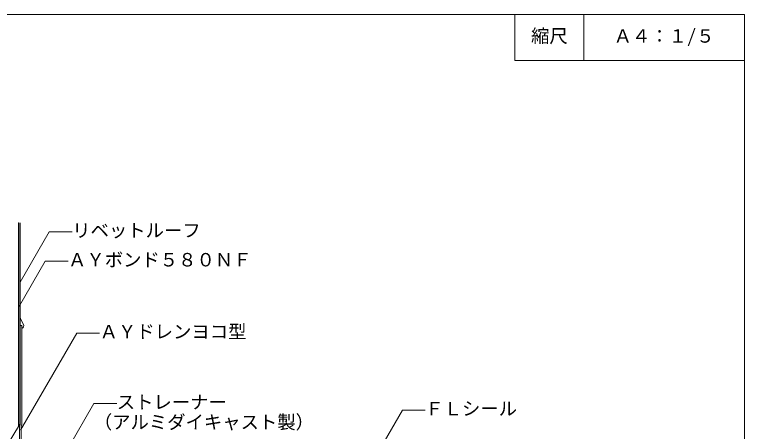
# Model space of a CAD drawing. Units: millimetres, scale not verified. Extents: x -675 to 675, y -471 to 460.
# Drawn here: x -120 to 675, y 6 to 460 of the extents above; entities that cross this region are included whole.
import ezdxf
from ezdxf.enums import TextEntityAlignment as Align

# ---------------------------------------------------------------- set-up
doc = ezdxf.new("R2010")
doc.units = ezdxf.units.MM
doc.header["$LTSCALE"] = 5
for name, color, linetype, lineweight in [('1-2_ハッチング', 4, 'Continuous', 9), ('1-4_リベットルーフ', 6, 'Continuous', 18), ('1-8_下地など', 33, 'Continuous', 18), ('1-A_元図・躯体', 7, 'Continuous', 18), ('E-E', 7, 'Continuous', 18), ('F-F', 7, 'Continuous', 18)]:
    doc.layers.add(name, color=color, linetype=linetype, lineweight=lineweight)
doc.styles.add('ＭＳ ゴシック', font='')
doc.styles.get('ＭＳ ゴシック').set_extended_font_data('MS Gothic')

msp = doc.modelspace()

# ---------------------------------------------------------------- linework, layer by layer
at = {"layer": '1-2_ハッチング'}
msp.add_line((-110.644, 122.527), (-113.446, 127.738), dxfattribs=at)
for centre, radius, start, end in [((-107.867, 130.417), 6.19, 181.156, 205.646), ((-114.015, 121.238), 3.61, 293.864, 20.919)]:
    msp.add_arc(centre, radius, start, end, dxfattribs=at)
at = {"layer": '1-4_リベットルーフ'}
for p, q in [((-115.555, 13.551), (-115.555, 233.283)), ((-114.055, 233.283), (-114.055, 13.551)), ((-112.555, 121.395), (-114.055, 121.395)), ((-112.555, 121.395), (-112.555, 12.93)), ((-115.555, 13.551), (-114.055, 13.551)), ((-114.805, 12.801), (-114.055, 13.551)), ((-114.805, 12.801), (-114.805, -50.653)), ((-113.305, 12.18), (-112.555, 12.93)), ((-113.305, 12.18), (-113.305, -51.809))]:
    msp.add_line(p, q, dxfattribs=at)
at = {"layer": '1-8_下地など'}
for p, q in [((-116.055, 233.283), (-115.555, 233.283)), ((-116.055, 233), (-115.555, 233)), ((-116.055, 232), (-115.555, 232)), ((-116.055, 231), (-115.555, 231)), ((-115.555, 11.408), (-115.555, 233.283)), ((-116.055, 230), (-115.555, 230)), ((-116.055, 229), (-115.555, 229)), ((-116.055, 228), (-115.555, 228)), ((-116.055, 227), (-115.555, 227)), ((-116.055, 226), (-115.555, 226)), ((-116.055, 225), (-115.555, 225)), ((-116.055, 224), (-115.555, 224)), ((-116.055, 223), (-115.555, 223)), ((-116.055, 222), (-115.555, 222)), ((-116.055, 221), (-115.555, 221)), ((-116.055, 220), (-115.555, 220)), ((-116.055, 219), (-115.555, 219)), ((-116.055, 218), (-115.555, 218)), ((-116.055, 217), (-115.555, 217)), ((-116.055, 216), (-115.555, 216)), ((-116.055, 215), (-115.555, 215)), ((-116.055, 214), (-115.555, 214)), ((-116.055, 213), (-115.555, 213)), ((-116.055, 212), (-115.555, 212)), ((-116.055, 211), (-115.555, 211)), ((-116.055, 210), (-115.555, 210)), ((-116.055, 209), (-115.555, 209)), ((-116.055, 208), (-115.555, 208)), ((-116.055, 207), (-115.555, 207)), ((-116.055, 206), (-115.555, 206)), ((-116.055, 205), (-115.555, 205)), ((-116.055, 204), (-115.555, 204)), ((-116.055, 203), (-115.555, 203)), ((-116.055, 202), (-115.555, 202)), ((-116.055, 201), (-115.555, 201)), ((-116.055, 200), (-115.555, 200)), ((-116.055, 199), (-115.555, 199)), ((-116.055, 198), (-115.555, 198)), ((-116.055, 197), (-115.555, 197)), ((-116.055, 196), (-115.555, 196)), ((-116.055, 195), (-115.555, 195)), ((-116.055, 194), (-115.555, 194)), ((-116.055, 193), (-115.555, 193)), ((-116.055, 192), (-115.555, 192)), ((-116.055, 191), (-115.555, 191)), ((-116.055, 190), (-115.555, 190)), ((-116.055, 189), (-115.555, 189)), ((-116.055, 188), (-115.555, 188)), ((-116.055, 187), (-115.555, 187)), ((-116.055, 186), (-115.555, 186)), ((-116.055, 185), (-115.555, 185)), ((-116.055, 184), (-115.555, 184)), ((-116.055, 183), (-115.555, 183)), ((-116.055, 182), (-115.555, 182)), ((-116.055, 181), (-115.555, 181)), ((-116.055, 180), (-115.555, 180)), ((-116.055, 179), (-115.555, 179)), ((-116.055, 178), (-115.555, 178)), ((-116.055, 177), (-115.555, 177)), ((-116.055, 176), (-115.555, 176)), ((-116.055, 175), (-115.555, 175)), ((-116.055, 174), (-115.555, 174)), ((-116.055, 173), (-115.555, 173)), ((-116.055, 172), (-115.555, 172)), ((-116.055, 171), (-115.555, 171)), ((-116.055, 170), (-115.555, 170)), ((-116.055, 169), (-115.555, 169)), ((-116.055, 168), (-115.555, 168)), ((-116.055, 167), (-115.555, 167)), ((-116.055, 166), (-115.555, 166)), ((-116.055, 165), (-115.555, 165)), ((-116.055, 164), (-115.555, 164)), ((-116.055, 163), (-115.555, 163)), ((-116.055, 162), (-115.555, 162)), ((-116.055, 161), (-115.555, 161)), ((-116.055, 160), (-115.555, 160)), ((-116.055, 159), (-115.555, 159)), ((-116.055, 158), (-115.555, 158)), ((-116.055, 157), (-115.555, 157)), ((-116.055, 156), (-115.555, 156)), ((-116.055, 155), (-115.555, 155)), ((-116.055, 154), (-115.555, 154)), ((-116.055, 153), (-115.555, 153)), ((-116.055, 152), (-115.555, 152)), ((-116.055, 151), (-115.555, 151)), ((-116.055, 150), (-115.555, 150)), ((-116.055, 149), (-115.555, 149)), ((-116.055, 148), (-115.555, 148)), ((-116.055, 147), (-115.555, 147)), ((-116.055, 146), (-115.555, 146)), ((-116.055, 145), (-115.555, 145)), ((-116.055, 144), (-115.555, 144)), ((-116.055, 143), (-115.555, 143)), ((-116.055, 142), (-115.555, 142)), ((-116.055, 141), (-115.555, 141)), ((-116.055, 140), (-115.555, 140)), ((-116.055, 139), (-115.555, 139)), ((-116.055, 138), (-115.555, 138)), ((-116.055, 137), (-115.555, 137)), ((-116.055, 136), (-115.555, 136)), ((-116.055, 135), (-115.555, 135)), ((-116.055, 134), (-115.555, 134)), ((-116.055, 133), (-115.555, 133)), ((-116.055, 132), (-115.555, 132)), ((-116.055, 131), (-115.555, 131)), ((-116.055, 130), (-115.555, 130)), ((-116.055, 129), (-115.555, 129)), ((-116.055, 128), (-115.555, 128)), ((-116.055, 127), (-115.555, 127)), ((-116.055, 126), (-115.555, 126)), ((-116.055, 125), (-115.555, 125)), ((-116.055, 124), (-115.555, 124)), ((-116.055, 123), (-115.555, 123)), ((-116.055, 122), (-115.555, 122)), ((-116.055, 121), (-115.555, 121)), ((-116.055, 120), (-115.555, 120)), ((-116.055, 119), (-115.555, 119)), ((-116.055, 118), (-115.555, 118)), ((-116.055, 117), (-115.555, 117)), ((-116.055, 116), (-115.555, 116)), ((-116.055, 115), (-115.555, 115)), ((-116.055, 114), (-115.555, 114)), ((-116.055, 113), (-115.555, 113)), ((-116.055, 112), (-115.555, 112)), ((-116.055, 111), (-115.555, 111)), ((-116.055, 110), (-115.555, 110)), ((-116.055, 109), (-115.555, 109)), ((-116.055, 108), (-115.555, 108)), ((-116.055, 107), (-115.555, 107)), ((-116.055, 106), (-115.555, 106)), ((-116.055, 105), (-115.555, 105)), ((-116.055, 104), (-115.555, 104)), ((-116.055, 103), (-115.555, 103)), ((-116.055, 102), (-115.555, 102)), ((-116.055, 101), (-115.555, 101)), ((-116.055, 100), (-115.555, 100)), ((-116.055, 99), (-115.555, 99)), ((-116.055, 98), (-115.555, 98)), ((-116.055, 97), (-115.555, 97)), ((-116.055, 96), (-115.555, 96)), ((-116.055, 95), (-115.555, 95)), ((-116.055, 94), (-115.555, 94)), ((-116.055, 93), (-115.555, 93)), ((-116.055, 92), (-115.555, 92)), ((-116.055, 91), (-115.555, 91)), ((-116.055, 90), (-115.555, 90)), ((-116.055, 89), (-115.555, 89)), ((-116.055, 88), (-115.555, 88)), ((-116.055, 87), (-115.555, 87)), ((-116.055, 86), (-115.555, 86)), ((-116.055, 85), (-115.555, 85)), ((-116.055, 84), (-115.555, 84)), ((-116.055, 83), (-115.555, 83)), ((-116.055, 82), (-115.555, 82)), ((-116.055, 81), (-115.555, 81)), ((-116.055, 80), (-115.555, 80)), ((-116.055, 79), (-115.555, 79)), ((-116.055, 78), (-115.555, 78)), ((-116.055, 77), (-115.555, 77)), ((-116.055, 76), (-115.555, 76)), ((-116.055, 75), (-115.555, 75)), ((-116.055, 74), (-115.555, 74)), ((-116.055, 73), (-115.555, 73)), ((-116.055, 72), (-115.555, 72)), ((-116.055, 71), (-115.555, 71)), ((-116.055, 70), (-115.555, 70)), ((-116.055, 69), (-115.555, 69)), ((-116.055, 68), (-115.555, 68)), ((-116.055, 67), (-115.555, 67)), ((-116.055, 66), (-115.555, 66)), ((-116.055, 65), (-115.555, 65)), ((-116.055, 64), (-115.555, 64)), ((-116.055, 63), (-115.555, 63)), ((-116.055, 62), (-115.555, 62)), ((-116.055, 61), (-115.555, 61)), ((-116.055, 60), (-115.555, 60)), ((-116.055, 59), (-115.555, 59)), ((-116.055, 58), (-115.555, 58)), ((-116.055, 57), (-115.555, 57)), ((-116.055, 56), (-115.555, 56)), ((-116.055, 55), (-115.555, 55)), ((-116.055, 54), (-115.555, 54)), ((-116.055, 53), (-115.555, 53)), ((-116.055, 52), (-115.555, 52)), ((-116.055, 51), (-115.555, 51)), ((-116.055, 50), (-115.555, 50)), ((-116.055, 49), (-115.555, 49)), ((-116.055, 48), (-115.555, 48)), ((-116.055, 47), (-115.555, 47)), ((-116.055, 46), (-115.555, 46)), ((-116.055, 45), (-115.555, 45)), ((-116.055, 44), (-115.555, 44)), ((-116.055, 43), (-115.555, 43)), ((-116.055, 42), (-115.555, 42)), ((-116.055, 41), (-115.555, 41)), ((-116.055, 40), (-115.555, 40)), ((-116.055, 39), (-115.555, 39)), ((-116.055, 38), (-115.555, 38)), ((-116.055, 37), (-115.555, 37)), ((-116.055, 36), (-115.555, 36)), ((-116.055, 35), (-115.555, 35)), ((-116.055, 34), (-115.555, 34)), ((-116.055, 33), (-115.555, 33)), ((-116.055, 32), (-115.555, 32)), ((-116.055, 31), (-115.555, 31)), ((-116.055, 30), (-115.555, 30)), ((-116.055, 29), (-115.555, 29)), ((-116.055, 28), (-115.555, 28)), ((-116.055, 27), (-115.555, 27)), ((-116.055, 26), (-115.555, 26)), ((-116.055, 25), (-115.555, 25)), ((-116.055, 24), (-115.555, 24)), ((-116.055, 23), (-115.555, 23)), ((-116.055, 22), (-115.555, 22)), ((-116.055, 21), (-115.555, 21)), ((-116.055, 20), (-115.555, 20)), ((-116.055, 19), (-115.555, 19)), ((-116.055, 18), (-115.555, 18)), ((-116.055, 17), (-115.555, 17)), ((-116.055, 16), (-115.555, 16)), ((-116.055, 15), (-115.555, 15)), ((-116.055, 14), (-115.555, 14)), ((-116.055, 13), (-115.555, 13)), ((-116.055, 12), (-115.555, 12))]:
    msp.add_line(p, q, dxfattribs=at)
msp.add_lwpolyline([(-115.555, 11.408), (-116.055, 11.408), (-116.055, 233.283)], dxfattribs=at)
at = {"layer": '1-A_元図・躯体'}
msp.add_lwpolyline([(-140.555, 233.283), (-140.555, -14.641), (-133.445, -9.662), (-133.445, -17.386), (-116.055, 11.408), (-116.055, 233.283)], dxfattribs=at)
at = {"layer": 'E-E'}
for p, q in [((-82.491, 223.187), (-114.055, 168.517)), ((-82.491, 223.187), (-57.491, 223.187)), ((-87.047, 191.219), (-116.055, 140.976)), ((-87.047, 191.219), (-62.047, 191.219)), ((-52.619, 112.92), (-113.702, 7.121)), ((-52.619, 112.92), (-27.619, 112.92)), ((-33.994, 36.145), (-98.538, -75.649)), ((-33.994, 36.145), (-8.994, 36.145)), ((302.254, 29.031), (256.467, -50.274)), ((302.254, 29.031), (327.254, 29.031))]:
    msp.add_line(p, q, dxfattribs=at)
at = {"layer": 'F-F'}
msp.add_line((500, 460), (500, 410), dxfattribs=at)
for points in [[(-675, 460), (675, 460), (675, -440), (-675, -440)], [(425, 460), (425, 410), (675, 410)]]:
    msp.add_lwpolyline(points, dxfattribs=at)

# ---------------------------------------------------------------- texts
at = {"layer": 'E-E', "style": 'ＭＳ ゴシック'}
for s, p in [('縮尺', (442.5, 425)), ('Ａ４：１/５', (532.5, 425)), ('リベットルーフ', (-57.491, 213.187)), ('ＡＹボンド５８０ＮＦ', (-62.047, 181.219)), ('ＡＹドレンヨコ型', (-27.619, 102.92)), ('ストレーナー', (-8.994, 26.145)), ('ＦＬシール', (327.254, 19.031)), ('（アルミダイキャスト製）', (-33.994, 4.335))]:
    msp.add_text(s, height=14.66, dxfattribs=at).set_placement(p, align=Align.BOTTOM_LEFT)

doc.saveas('drawing.dxf')
